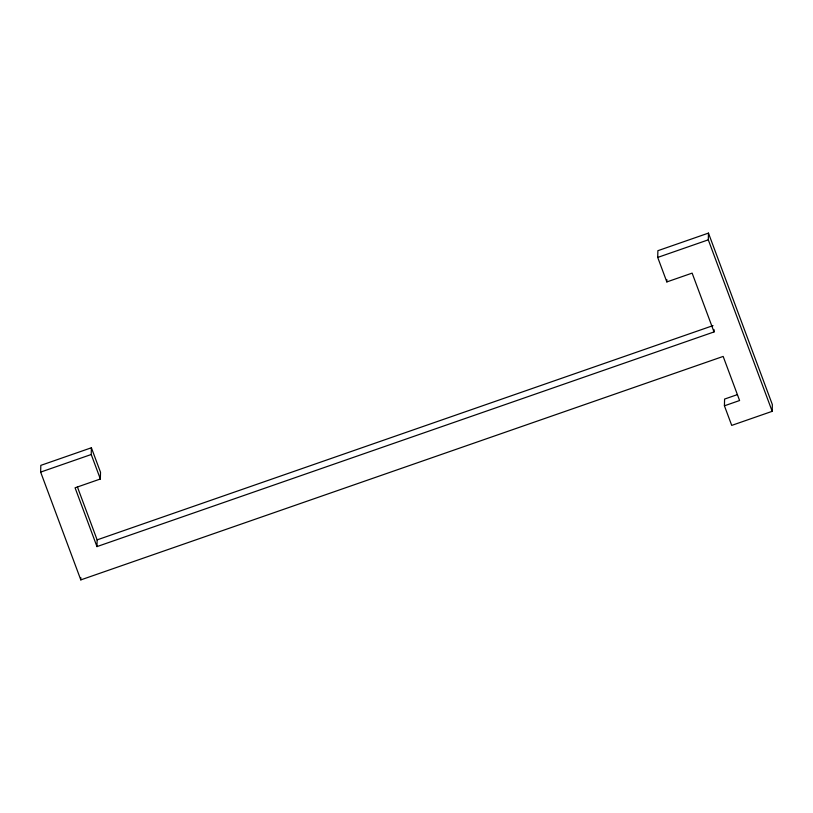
<?xml version="1.0" encoding="UTF-8"?>
<svg xmlns="http://www.w3.org/2000/svg" width="813" height="813" viewBox="0 0 813 813"><rect width="100%" height="100%" fill="white"/><g stroke="black" fill="none" stroke-linecap="round" stroke-linejoin="round"><path stroke-width="1.22" d="M714.038 331.928L692.137 273.127L666.843 281.928L657.717 257.426L657.88 250.699L708.458 233.107L772.35 404.6L772.187 411.327L731.72 425.402L724.424 405.809L739.596 400.524L723.164 356.429L80.812 579.893L40.65 472.099L40.813 465.371L91.391 447.77L100.517 472.272L100.355 478.999L75.07 487.8L96.971 546.6L714.038 331.928L714.088 329.682M80.812 579.893L80.863 577.657M100.355 478.999L91.229 454.508L91.391 447.77M96.971 546.6L97.133 539.873L77.418 486.946M666.843 281.928L666.894 279.682M772.187 411.327L708.296 239.835L708.458 233.107M724.424 405.809L724.586 399.071L737.421 394.61M40.65 472.099L91.229 454.508M657.717 257.426L708.296 239.835M97.133 539.873L713.001 325.617"/></g></svg>
